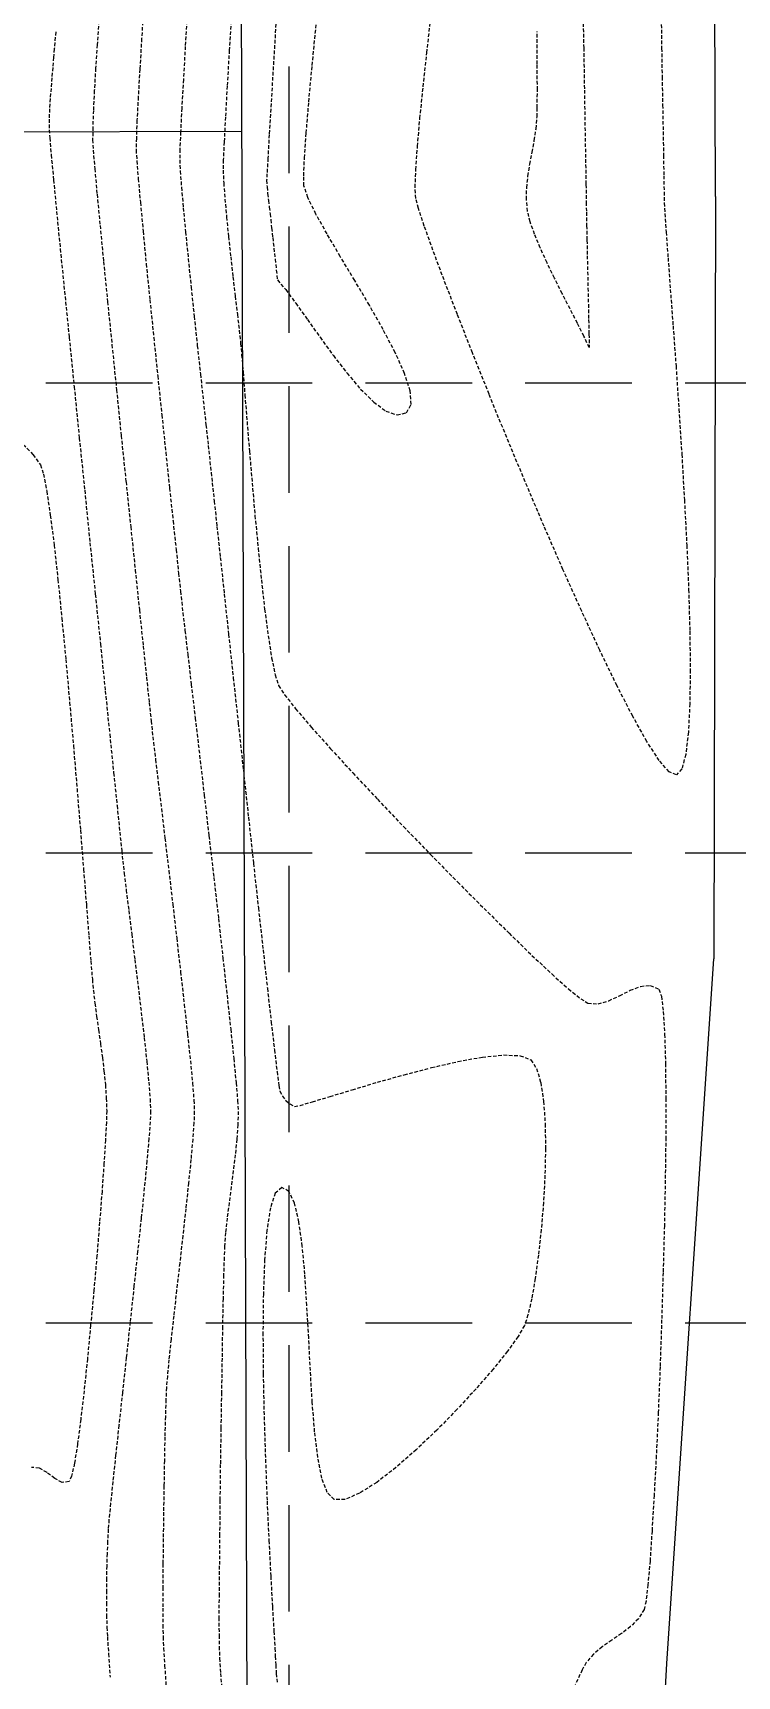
# Model space of a CAD drawing. Header units: inches. Extents: x 7994 to 10114, y 11164 to 12491.
# Drawn here: x 9929.2 to 9978.7, y 11802.5 to 11918.1 of the extents above; entities that cross this region are included whole.
import ezdxf

# ---------------------------------------------------------------- set-up
doc = ezdxf.new("R2010")
doc.units = ezdxf.units.IN
doc.header["$MEASUREMENT"] = 0
doc.linetypes.add('HIDDEN', pattern=[0.375, 0.25, -0.125])
doc.linetypes.add('x4227topo$0$HIDDEN', pattern=[0.375, 0.25, -0.125])
for name, color, linetype in [('CONTOURS', 43, 'x4227topo$0$HIDDEN'), ('GRID', 254, 'HIDDEN'), ('x4227 lots$0$p-row', 5, 'Continuous'), ('x4227topo$0$C-ROAD', 12, 'Continuous')]:
    doc.layers.add(name, color=color, linetype=linetype)

msp = doc.modelspace()

# ---------------------------------------------------------------- linework, layer by layer
at = {"layer": 'CONTOURS', "color": 43}
for p, q in [((9936.95, 11920.05, 1235), (9936.81, 11917.74, 1235)), ((9967.87, 11920.32, 1236), (9967.93, 11917.08, 1236)), ((9933.79, 11919, 1234), (9933.68, 11917.31, 1234)), ((9940.04, 11919.75, 1236), (9939.88, 11917.19, 1236)), ((9943.15, 11919.75, 1237), (9942.98, 11916.93, 1237)), ((9946.26, 11918.77, 1238), (9946.08, 11915.78, 1238)), ((9948.82, 11915.86, 1238), (9949.1, 11918.74, 1238)), ((9956.89, 11916.74, 1237), (9957.17, 11919.25, 1237)), ((9973.39, 11919.11, 1237), (9973.42, 11917.07, 1237)), ((9930.76, 11918.21, 1233), (9930.66, 11917.01, 1233)), ((9936.81, 11917.74, 1235), (9936.68, 11915.58, 1235)), ((9964.66, 11915.95, 1236), (9964.66, 11918.24, 1236)), ((9930.61, 11916.42, 1233), (9930.55, 11915.7, 1233)), ((9930.66, 11917.01, 1233), (9930.61, 11916.42, 1233)), ((9933.68, 11917.31, 1234), (9933.57, 11915.66, 1234)), ((9939.88, 11917.19, 1236), (9939.75, 11914.86, 1236)), ((9942.98, 11916.93, 1237), (9942.83, 11914.4, 1237)), ((9956.63, 11914.35, 1237), (9956.89, 11916.74, 1237)), ((9967.93, 11917.08, 1236), (9967.98, 11914.12, 1236)), ((9973.42, 11917.07, 1237), (9973.45, 11915.04, 1237)), ((9930.55, 11915.7, 1233), (9930.49, 11914.97, 1233)), ((9933.57, 11915.66, 1234), (9933.48, 11914.09, 1234)), ((9936.68, 11915.58, 1235), (9936.57, 11913.64, 1235)), ((9946.08, 11915.78, 1238), (9945.92, 11913.17, 1238)), ((9948.58, 11913.29, 1238), (9948.82, 11915.86, 1238)), ((9964.67, 11914.14, 1236), (9964.66, 11915.95, 1236)), ((9930.43, 11914.24, 1233), (9930.37, 11913.52, 1233)), ((9930.49, 11914.97, 1233), (9930.43, 11914.24, 1233)), ((9933.48, 11914.09, 1234), (9933.41, 11912.69, 1234)), ((9939.75, 11914.86, 1236), (9939.63, 11912.84, 1236)), ((9942.83, 11914.4, 1237), (9942.71, 11912.22, 1237)), ((9956.4, 11912.13, 1237), (9956.63, 11914.35, 1237)), ((9964.66, 11912.88, 1236), (9964.67, 11914.14, 1236)), ((9967.98, 11914.12, 1236), (9968.02, 11911.49, 1236)), ((9973.45, 11915.04, 1237), (9973.49, 11913.06, 1237)), ((9930.37, 11913.52, 1233), (9930.32, 11912.79, 1233)), ((9936.57, 11913.64, 1235), (9936.48, 11912, 1235)), ((9945.92, 11913.17, 1238), (9945.79, 11910.99, 1238)), ((9948.4, 11911.1, 1238), (9948.58, 11913.29, 1238)), ((9973.49, 11913.06, 1237), (9973.52, 11911.2, 1237)), ((9930.32, 11912.79, 1233), (9930.3, 11912.06, 1233)), ((9930.3, 11912.06, 1233), (9930.3, 11911.33, 1233)), ((9933.41, 11912.69, 1234), (9933.37, 11911.51, 1234)), ((9936.48, 11912, 1235), (9936.44, 11910.73, 1235)), ((9939.63, 11912.84, 1236), (9939.55, 11911.17, 1236)), ((9942.71, 11912.22, 1237), (9942.62, 11910.47, 1237)), ((9956.23, 11910.16, 1237), (9956.4, 11912.13, 1237)), ((9964.58, 11911.4, 1236), (9964.65, 11912.24, 1236)), ((9964.65, 11912.24, 1236), (9964.66, 11912.88, 1236)), ((9930.3, 11911.33, 1233), (9930.34, 11910.75, 1233)), ((9930.34, 11910.75, 1233), (9930.44, 11909.55, 1233)), ((9933.37, 11911.51, 1234), (9933.36, 11910.62, 1234)), ((9933.36, 11910.62, 1234), (9933.4, 11909.88, 1234)), ((9936.44, 11910.73, 1235), (9936.42, 11909.91, 1235)), ((9939.55, 11911.17, 1236), (9939.5, 11909.94, 1236)), ((9945.79, 11910.99, 1238), (9945.7, 11909.32, 1238)), ((9948.27, 11909.34, 1238), (9948.4, 11911.1, 1238)), ((9964.45, 11910.57, 1236), (9964.58, 11911.4, 1236)), ((9968.02, 11911.49, 1236), (9968.06, 11909.25, 1236)), ((9973.52, 11911.2, 1237), (9973.55, 11909.52, 1237)), ((9930.44, 11909.55, 1233), (9930.61, 11907.8, 1233)), ((9933.4, 11909.88, 1234), (9933.51, 11908.58, 1234)), ((9936.42, 11909.91, 1235), (9936.47, 11909.14, 1235)), ((9939.5, 11909.94, 1236), (9939.49, 11909.2, 1236)), ((9942.62, 11910.47, 1237), (9942.56, 11909.2, 1237)), ((9956.11, 11908.52, 1237), (9956.23, 11910.16, 1237)), ((9964.14, 11908.9, 1236), (9964.3, 11909.74, 1236)), ((9964.3, 11909.74, 1236), (9964.45, 11910.57, 1236)), ((9973.55, 11909.52, 1237), (9973.57, 11908.09, 1237)), ((9933.51, 11908.58, 1234), (9933.67, 11906.79, 1234)), ((9936.47, 11909.14, 1235), (9936.57, 11907.88, 1235)), ((9939.49, 11909.2, 1236), (9939.53, 11908.42, 1236)), ((9939.53, 11908.42, 1236), (9939.61, 11907.28, 1236)), ((9942.56, 11909.2, 1237), (9942.55, 11908.48, 1237)), ((9942.55, 11908.48, 1237), (9942.59, 11907.57, 1237)), ((9945.7, 11909.32, 1238), (9945.63, 11908.23, 1238)), ((9948.22, 11908.08, 1238), (9948.27, 11909.34, 1238)), ((9956.07, 11907.27, 1237), (9956.11, 11908.52, 1237)), ((9964.01, 11908.07, 1236), (9964.14, 11908.9, 1236)), ((9968.06, 11909.25, 1236), (9968.09, 11907.47, 1236)), ((9930.61, 11907.8, 1233), (9930.82, 11905.58, 1233)), ((9936.57, 11907.88, 1235), (9936.72, 11906.21, 1235)), ((9939.61, 11907.28, 1236), (9939.74, 11905.83, 1236)), ((9942.59, 11907.57, 1237), (9942.67, 11906.45, 1237)), ((9945.63, 11908.23, 1238), (9945.61, 11907.77, 1238)), ((9945.61, 11907.77, 1238), (9945.64, 11907.3, 1238)), ((9945.64, 11907.3, 1238), (9945.68, 11906.83, 1238)), ((9948.24, 11907.38, 1238), (9948.22, 11908.08, 1238)), ((9948.51, 11906.55, 1238), (9948.24, 11907.38, 1238)), ((9956.11, 11906.49, 1237), (9956.07, 11907.27, 1237)), ((9963.9, 11906.42, 1236), (9963.92, 11907.24, 1236)), ((9963.92, 11907.24, 1236), (9964.01, 11908.07, 1236)), ((9968.09, 11907.47, 1236), (9968.11, 11906.21, 1236)), ((9973.57, 11908.09, 1237), (9973.59, 11906.95, 1237)), ((9933.67, 11906.79, 1234), (9933.88, 11904.59, 1234)), ((9936.72, 11906.21, 1235), (9936.91, 11904.18, 1235)), ((9942.67, 11906.45, 1237), (9942.79, 11905.18, 1237)), ((9945.68, 11906.83, 1238), (9945.74, 11906.35, 1238)), ((9945.74, 11906.35, 1238), (9945.8, 11905.88, 1238)), ((9949.08, 11905.39, 1238), (9948.51, 11906.55, 1238)), ((9956.3, 11905.79, 1237), (9956.11, 11906.49, 1237)), ((9963.98, 11905.59, 1236), (9963.9, 11906.42, 1236)), ((9968.11, 11906.21, 1236), (9968.12, 11905.52, 1236)), ((9973.59, 11906.95, 1237), (9973.6, 11906.18, 1237)), ((9973.6, 11906.18, 1237), (9973.64, 11905.43, 1237)), ((9930.82, 11905.58, 1233), (9931.08, 11902.94, 1233)), ((9939.74, 11905.83, 1236), (9939.9, 11904.13, 1236)), ((9942.79, 11905.18, 1237), (9942.92, 11903.81, 1237)), ((9945.8, 11905.88, 1238), (9945.85, 11905.41, 1238)), ((9945.85, 11905.41, 1238), (9945.9, 11904.99, 1238)), ((9945.9, 11904.99, 1238), (9945.96, 11904.42, 1238)), ((9949.86, 11903.99, 1238), (9949.08, 11905.39, 1238)), ((9956.71, 11904.55, 1237), (9956.3, 11905.79, 1237)), ((9964.16, 11904.85, 1236), (9963.98, 11905.59, 1236)), ((9964.47, 11903.98, 1236), (9964.16, 11904.85, 1236)), ((9968.12, 11905.52, 1236), (9968.14, 11904.58, 1236)), ((9973.64, 11905.43, 1237), (9973.73, 11904.12, 1237)), ((9933.88, 11904.59, 1234), (9934.13, 11902.05, 1234)), ((9936.91, 11904.18, 1235), (9937.13, 11901.88, 1235)), ((9939.9, 11904.13, 1236), (9940.09, 11902.25, 1236)), ((9942.92, 11903.81, 1237), (9943.08, 11902.39, 1237)), ((9945.96, 11904.42, 1238), (9946.04, 11903.74, 1238)), ((9946.04, 11903.74, 1238), (9946.12, 11902.99, 1238)), ((9950.79, 11902.41, 1238), (9949.86, 11903.99, 1238)), ((9957.32, 11902.85, 1237), (9956.71, 11904.55, 1237)), ((9964.87, 11903.01, 1236), (9964.47, 11903.98, 1236)), ((9968.14, 11904.58, 1236), (9968.16, 11903.55, 1236)), ((9973.73, 11904.12, 1237), (9973.87, 11902.31, 1237)), ((9931.08, 11902.94, 1233), (9931.38, 11899.96, 1233)), ((9946.12, 11902.99, 1238), (9946.21, 11902.22, 1238)), ((9958.1, 11900.75, 1237), (9957.32, 11902.85, 1237)), ((9965.35, 11901.96, 1236), (9964.87, 11903.01, 1236)), ((9968.16, 11903.55, 1236), (9968.18, 11902.46, 1236)), ((9934.13, 11902.05, 1234), (9934.41, 11899.22, 1234)), ((9937.13, 11901.88, 1235), (9937.39, 11899.36, 1235)), ((9940.09, 11902.25, 1236), (9940.29, 11900.25, 1236)), ((9943.08, 11902.39, 1237), (9943.24, 11900.97, 1237)), ((9946.21, 11902.22, 1238), (9946.29, 11901.45, 1238)), ((9946.29, 11901.45, 1238), (9946.37, 11900.75, 1238)), ((9951.81, 11900.71, 1238), (9950.79, 11902.41, 1238)), ((9965.88, 11900.88, 1236), (9965.35, 11901.96, 1236)), ((9968.18, 11902.46, 1236), (9968.21, 11901.33, 1236)), ((9968.21, 11901.33, 1236), (9968.23, 11900.18, 1236)), ((9973.87, 11902.31, 1237), (9974.03, 11900.09, 1237)), ((9940.29, 11900.25, 1236), (9940.51, 11898.19, 1236)), ((9943.24, 11900.97, 1237), (9943.4, 11899.6, 1237)), ((9946.37, 11900.75, 1238), (9946.95, 11900.07, 1238)), ((9946.37, 11900.75, 1238), (9946.37, 11900.75, 1238)), ((9952.84, 11898.98, 1238), (9951.81, 11900.71, 1238)), ((9959.04, 11898.32, 1237), (9958.1, 11900.75, 1237)), ((9966.42, 11899.79, 1236), (9965.88, 11900.88, 1236)), ((9968.23, 11900.18, 1236), (9968.26, 11899.05, 1236)), ((9931.38, 11899.96, 1233), (9931.71, 11896.71, 1233)), ((9934.41, 11899.22, 1234), (9934.72, 11896.19, 1234)), ((9937.39, 11899.36, 1235), (9937.66, 11896.71, 1235)), ((9943.4, 11899.6, 1237), (9943.55, 11898.33, 1237)), ((9946.95, 11900.07, 1238), (9947.66, 11899.12, 1238)), ((9947.66, 11899.12, 1238), (9948.48, 11897.97, 1238)), ((9966.97, 11898.72, 1236), (9966.42, 11899.79, 1236)), ((9968.26, 11899.05, 1236), (9968.28, 11897.96, 1236)), ((9974.03, 11900.09, 1237), (9974.22, 11897.52, 1237)), ((9940.51, 11898.19, 1236), (9940.73, 11896.12, 1236)), ((9943.55, 11898.33, 1237), (9943.68, 11897.21, 1237)), ((9948.48, 11897.97, 1238), (9949.37, 11896.72, 1238)), ((9953.81, 11897.26, 1238), (9952.84, 11898.98, 1238)), ((9960.1, 11895.62, 1237), (9959.04, 11898.32, 1237)), ((9967.49, 11897.71, 1236), (9966.97, 11898.72, 1236)), ((9968.28, 11897.96, 1236), (9968.3, 11896.93, 1236)), ((9931.71, 11896.71, 1233), (9932.06, 11893.24, 1233)), ((9937.66, 11896.71, 1235), (9937.94, 11893.99, 1235)), ((9943.68, 11897.21, 1237), (9943.78, 11896.3, 1237)), ((9949.37, 11896.72, 1238), (9950.31, 11895.43, 1238)), ((9954.66, 11895.64, 1238), (9953.81, 11897.26, 1238)), ((9967.95, 11896.79, 1236), (9967.49, 11897.71, 1236)), ((9968.32, 11895.99, 1236), (9967.95, 11896.79, 1236)), ((9968.3, 11896.93, 1236), (9968.32, 11895.99, 1236)), ((9974.22, 11897.52, 1237), (9974.43, 11894.69, 1237)), ((9934.72, 11896.19, 1234), (9935.04, 11893.03, 1234)), ((9940.73, 11896.12, 1236), (9940.95, 11894.12, 1236)), ((9943.78, 11896.3, 1237), (9943.85, 11895.49, 1237)), ((9955.32, 11894.17, 1238), (9954.66, 11895.64, 1238)), ((9961.27, 11892.71, 1237), (9960.1, 11895.62, 1237)), ((9968.32, 11895.99, 1236), (9968.32, 11895.99, 1236)), ((9943.85, 11895.49, 1237), (9943.96, 11894.26, 1237)), ((9950.31, 11895.43, 1238), (9951.27, 11894.19, 1238)), ((9974.43, 11894.69, 1237), (9974.63, 11891.65, 1237)), ((9932.06, 11893.24, 1233), (9932.42, 11889.63, 1233)), ((9937.94, 11893.99, 1235), (9938.23, 11891.26, 1235)), ((9940.95, 11894.12, 1236), (9941.15, 11892.25, 1236)), ((9943.96, 11894.26, 1237), (9944.08, 11892.66, 1237)), ((9951.27, 11894.19, 1238), (9952.22, 11893.07, 1238)), ((9955.72, 11892.94, 1238), (9955.32, 11894.17, 1238)), ((9935.04, 11893.03, 1234), (9935.37, 11889.79, 1234)), ((9941.15, 11892.25, 1236), (9941.34, 11890.55, 1236)), ((9944.08, 11892.66, 1237), (9944.23, 11890.78, 1237)), ((9952.22, 11893.07, 1238), (9953.15, 11892.16, 1238)), ((9953.15, 11892.16, 1238), (9954.01, 11891.52, 1238)), ((9955.79, 11891.99, 1238), (9955.72, 11892.94, 1238)), ((9962.51, 11889.67, 1237), (9961.27, 11892.71, 1237)), ((9938.23, 11891.26, 1235), (9938.51, 11888.61, 1235)), ((9954.01, 11891.52, 1238), (9954.79, 11891.25, 1238)), ((9954.79, 11891.25, 1238), (9955.46, 11891.41, 1238)), ((9955.46, 11891.41, 1238), (9955.79, 11891.99, 1238)), ((9974.63, 11891.65, 1237), (9974.84, 11888.48, 1237)), ((9935.37, 11889.79, 1234), (9935.71, 11886.55, 1234)), ((9941.34, 11890.55, 1236), (9941.5, 11889.1, 1236)), ((9944.23, 11890.78, 1237), (9944.4, 11888.69, 1237)), ((9928.48, 11889.18, 1232), (9929.16, 11888.47, 1232)), ((9932.42, 11889.63, 1233), (9932.8, 11885.95, 1233)), ((9938.51, 11888.61, 1235), (9938.77, 11886.1, 1235)), ((9941.5, 11889.1, 1236), (9941.62, 11887.96, 1236)), ((9944.4, 11888.69, 1237), (9944.59, 11886.46, 1237)), ((9963.81, 11886.55, 1237), (9962.51, 11889.67, 1237)), ((9929.16, 11888.47, 1232), (9929.68, 11887.74, 1232)), ((9929.68, 11887.74, 1232), (9929.9, 11887.09, 1232)), ((9941.62, 11887.96, 1236), (9941.7, 11887.19, 1236)), ((9974.84, 11888.48, 1237), (9975.02, 11885.26, 1237)), ((9929.9, 11887.09, 1232), (9930.13, 11885.88, 1232)), ((9935.71, 11886.55, 1234), (9936.04, 11883.38, 1234)), ((9941.7, 11887.19, 1236), (9941.78, 11886.47, 1236)), ((9941.78, 11886.47, 1236), (9941.92, 11885.19, 1236)), ((9944.59, 11886.46, 1237), (9944.79, 11884.16, 1237)), ((9965.14, 11883.43, 1237), (9963.81, 11886.55, 1237)), ((9930.13, 11885.88, 1232), (9930.38, 11884.19, 1232)), ((9932.8, 11885.95, 1233), (9933.17, 11882.26, 1233)), ((9938.77, 11886.1, 1235), (9939.02, 11883.79, 1235)), ((9941.92, 11885.19, 1236), (9942.11, 11883.41, 1236)), ((9975.02, 11885.26, 1237), (9975.19, 11882.07, 1237)), ((9930.38, 11884.19, 1232), (9930.65, 11882.09, 1232)), ((9944.79, 11884.16, 1237), (9945.01, 11881.86, 1237)), ((9936.04, 11883.38, 1234), (9936.36, 11880.35, 1234)), ((9939.02, 11883.79, 1235), (9939.24, 11881.77, 1235)), ((9942.11, 11883.41, 1236), (9942.35, 11881.22, 1236)), ((9966.47, 11880.37, 1237), (9965.14, 11883.43, 1237)), ((9930.65, 11882.09, 1232), (9930.92, 11879.65, 1232)), ((9933.17, 11882.26, 1233), (9933.55, 11878.63, 1233)), ((9939.24, 11881.77, 1235), (9939.41, 11880.1, 1235)), ((9945.01, 11881.86, 1237), (9945.24, 11879.64, 1237)), ((9975.19, 11882.07, 1237), (9975.32, 11878.96, 1237)), ((9942.35, 11881.22, 1236), (9942.62, 11878.66, 1236)), ((9930.92, 11879.65, 1232), (9931.19, 11876.94, 1232)), ((9936.36, 11880.35, 1234), (9936.65, 11877.53, 1234)), ((9939.41, 11880.1, 1235), (9939.55, 11878.84, 1235)), ((9945.24, 11879.64, 1237), (9945.47, 11877.57, 1237)), ((9967.79, 11877.44, 1237), (9966.47, 11880.37, 1237)), ((9933.55, 11878.63, 1233), (9933.91, 11875.13, 1233)), ((9939.55, 11878.84, 1235), (9939.63, 11878.08, 1235)), ((9942.62, 11878.66, 1236), (9942.93, 11875.82, 1236)), ((9975.32, 11878.96, 1237), (9975.4, 11876.02, 1237)), ((9936.65, 11877.53, 1234), (9936.92, 11874.98, 1234)), ((9939.63, 11878.08, 1235), (9939.71, 11877.33, 1235)), ((9939.71, 11877.33, 1235), (9939.86, 11876.07, 1235)), ((9945.47, 11877.57, 1237), (9945.72, 11875.71, 1237)), ((9969.06, 11874.69, 1237), (9967.79, 11877.44, 1237)), ((9931.19, 11876.94, 1232), (9931.47, 11874.04, 1232)), ((9939.86, 11876.07, 1235), (9940.06, 11874.38, 1235)), ((9975.4, 11876.02, 1237), (9975.43, 11873.31, 1237)), ((9933.91, 11875.13, 1233), (9934.25, 11871.82, 1233)), ((9936.92, 11874.98, 1234), (9937.15, 11872.79, 1234)), ((9942.93, 11875.82, 1236), (9943.26, 11872.76, 1236)), ((9945.72, 11875.71, 1237), (9945.96, 11874.15, 1237)), ((9931.47, 11874.04, 1232), (9931.74, 11871.03, 1232)), ((9940.06, 11874.38, 1235), (9940.3, 11872.3, 1235)), ((9945.96, 11874.15, 1237), (9946.21, 11872.96, 1237)), ((9970.27, 11872.2, 1237), (9969.06, 11874.69, 1237)), ((9937.15, 11872.79, 1234), (9937.34, 11871, 1234)), ((9943.26, 11872.76, 1236), (9943.61, 11869.55, 1236)), ((9946.21, 11872.96, 1237), (9946.45, 11872.2, 1237)), ((9975.43, 11873.31, 1237), (9975.4, 11870.92, 1237)), ((9934.25, 11871.82, 1233), (9934.56, 11868.78, 1233)), ((9940.3, 11872.3, 1235), (9940.58, 11869.92, 1235)), ((9946.45, 11872.2, 1237), (9946.87, 11871.56, 1237)), ((9946.87, 11871.56, 1237), (9947.65, 11870.57, 1237)), ((9971.38, 11870.04, 1237), (9970.27, 11872.2, 1237)), ((9931.74, 11871.03, 1232), (9932.01, 11867.97, 1232)), ((9937.34, 11871, 1234), (9937.48, 11869.71, 1234)), ((9947.65, 11870.57, 1237), (9948.75, 11869.28, 1237)), ((9975.4, 11870.92, 1237), (9975.3, 11868.91, 1237)), ((9937.48, 11869.71, 1234), (9937.56, 11868.97, 1234)), ((9937.56, 11868.97, 1234), (9937.64, 11868.2, 1234)), ((9940.58, 11869.92, 1235), (9940.89, 11867.3, 1235)), ((9943.61, 11869.55, 1236), (9943.97, 11866.25, 1236)), ((9948.75, 11869.28, 1237), (9950.11, 11867.76, 1237)), ((9972.38, 11868.26, 1237), (9971.38, 11870.04, 1237)), ((9932.01, 11867.97, 1232), (9932.26, 11864.94, 1232)), ((9934.56, 11868.78, 1233), (9934.84, 11866.06, 1233)), ((9937.64, 11868.2, 1234), (9937.79, 11866.99, 1234)), ((9973.25, 11866.93, 1237), (9972.38, 11868.26, 1237)), ((9975.3, 11868.91, 1237), (9975.11, 11867.35, 1237)), ((9937.79, 11866.99, 1234), (9937.97, 11865.42, 1234)), ((9940.89, 11867.3, 1235), (9941.21, 11864.51, 1235)), ((9950.11, 11867.76, 1237), (9951.68, 11866.05, 1237)), ((9973.94, 11866.13, 1237), (9973.25, 11866.93, 1237)), ((9975.11, 11867.35, 1237), (9974.84, 11866.33, 1237)), ((9934.84, 11866.06, 1233), (9935.08, 11863.75, 1233)), ((9943.97, 11866.25, 1236), (9944.33, 11862.94, 1236)), ((9951.68, 11866.05, 1237), (9953.41, 11864.2, 1237)), ((9974.46, 11865.91, 1237), (9973.94, 11866.13, 1237)), ((9974.84, 11866.33, 1237), (9974.46, 11865.91, 1237)), ((9932.26, 11864.94, 1232), (9932.5, 11862.02, 1232)), ((9937.97, 11865.42, 1234), (9938.2, 11863.55, 1234)), ((9941.21, 11864.51, 1235), (9941.55, 11861.62, 1235)), ((9935.08, 11863.75, 1233), (9935.27, 11861.89, 1233)), ((9938.2, 11863.55, 1234), (9938.45, 11861.45, 1234)), ((9953.41, 11864.2, 1237), (9955.25, 11862.27, 1237)), ((9932.5, 11862.02, 1232), (9932.72, 11859.27, 1232)), ((9944.33, 11862.94, 1236), (9944.68, 11859.68, 1236)), ((9955.25, 11862.27, 1237), (9957.15, 11860.31, 1237)), ((9935.27, 11861.89, 1233), (9935.41, 11860.57, 1233)), ((9938.45, 11861.45, 1234), (9938.72, 11859.18, 1234)), ((9941.55, 11861.62, 1235), (9941.89, 11858.7, 1235)), ((9935.41, 11860.57, 1233), (9935.48, 11859.85, 1233)), ((9935.48, 11859.85, 1233), (9935.58, 11859, 1233)), ((9944.68, 11859.68, 1236), (9945.03, 11856.54, 1236)), ((9957.15, 11860.31, 1237), (9959.06, 11858.37, 1237)), ((9932.72, 11859.27, 1232), (9932.92, 11856.77, 1232)), ((9935.58, 11859, 1233), (9935.72, 11857.81, 1233)), ((9938.72, 11859.18, 1234), (9939, 11856.81, 1234)), ((9941.89, 11858.7, 1235), (9942.22, 11855.8, 1235)), ((9935.72, 11857.81, 1233), (9935.91, 11856.36, 1233)), ((9959.06, 11858.37, 1237), (9960.92, 11856.51, 1237)), ((9932.92, 11856.77, 1232), (9933.09, 11854.59, 1232)), ((9935.91, 11856.36, 1233), (9936.11, 11854.7, 1233)), ((9939, 11856.81, 1234), (9939.28, 11854.41, 1234)), ((9945.03, 11856.54, 1236), (9945.36, 11853.59, 1236)), ((9960.92, 11856.51, 1237), (9962.68, 11854.77, 1237)), ((9942.22, 11855.8, 1235), (9942.53, 11853.02, 1235)), ((9933.09, 11854.59, 1232), (9933.23, 11852.81, 1232)), ((9936.11, 11854.7, 1233), (9936.33, 11852.91, 1233)), ((9939.28, 11854.41, 1234), (9939.55, 11852.04, 1234)), ((9962.68, 11854.77, 1237), (9964.29, 11853.21, 1237)), ((9933.23, 11852.81, 1232), (9933.34, 11851.51, 1232)), ((9936.33, 11852.91, 1233), (9936.56, 11851.06, 1233)), ((9942.53, 11853.02, 1235), (9942.82, 11850.4, 1235)), ((9945.36, 11853.59, 1236), (9945.66, 11850.89, 1236)), ((9964.29, 11853.21, 1237), (9965.7, 11851.89, 1237)), ((9939.55, 11852.04, 1234), (9939.81, 11849.76, 1234)), ((9965.7, 11851.89, 1237), (9966.86, 11850.85, 1237)), ((9933.34, 11851.51, 1232), (9933.41, 11850.74, 1232)), ((9933.41, 11850.74, 1232), (9933.52, 11849.84, 1232)), ((9936.56, 11851.06, 1233), (9936.78, 11849.2, 1233)), ((9945.66, 11850.89, 1236), (9945.93, 11848.52, 1236)), ((9966.86, 11850.85, 1237), (9967.72, 11850.16, 1237)), ((9970.46, 11850.37, 1237), (9971.21, 11850.75, 1237)), ((9971.21, 11850.75, 1237), (9971.94, 11851.03, 1237)), ((9971.94, 11851.03, 1237), (9972.61, 11851.1, 1237)), ((9972.61, 11851.1, 1237), (9973.22, 11850.83, 1237)), ((9973.22, 11850.83, 1237), (9973.4, 11850.34, 1237)), ((9933.52, 11849.84, 1232), (9933.64, 11848.91, 1232)), ((9939.81, 11849.76, 1234), (9940.04, 11847.66, 1234)), ((9942.82, 11850.4, 1235), (9943.08, 11848.01, 1235)), ((9967.72, 11850.16, 1237), (9968.22, 11849.85, 1237)), ((9968.22, 11849.85, 1237), (9968.94, 11849.8, 1237)), ((9968.94, 11849.8, 1237), (9969.69, 11850.01, 1237)), ((9969.69, 11850.01, 1237), (9970.46, 11850.37, 1237)), ((9973.4, 11850.34, 1237), (9973.53, 11849.26, 1237)), ((9933.64, 11848.91, 1232), (9933.78, 11847.96, 1232)), ((9936.78, 11849.2, 1233), (9936.99, 11847.41, 1233)), ((9945.93, 11848.52, 1236), (9946.16, 11846.55, 1236)), ((9973.53, 11849.26, 1237), (9973.63, 11847.65, 1237)), ((9933.78, 11847.96, 1232), (9933.91, 11846.99, 1232)), ((9933.91, 11846.99, 1232), (9934.05, 11846.02, 1232)), ((9936.99, 11847.41, 1233), (9937.17, 11845.75, 1233)), ((9940.04, 11847.66, 1234), (9940.24, 11845.79, 1234)), ((9943.08, 11848.01, 1235), (9943.3, 11845.94, 1235)), ((9973.63, 11847.65, 1237), (9973.69, 11845.59, 1237)), ((9934.05, 11846.02, 1232), (9934.16, 11845.05, 1232)), ((9943.3, 11845.94, 1235), (9943.46, 11844.24, 1235)), ((9946.16, 11846.55, 1236), (9946.34, 11845.03, 1236)), ((9959.08, 11845.74, 1236), (9960.8, 11846.05, 1236)), ((9960.8, 11846.05, 1236), (9962.29, 11846.2, 1236)), ((9962.29, 11846.2, 1236), (9963.45, 11846.15, 1236)), ((9963.45, 11846.15, 1236), (9964.2, 11845.86, 1236)), ((9964.2, 11845.86, 1236), (9964.61, 11845.25, 1236)), ((9934.16, 11845.05, 1232), (9934.26, 11844.1, 1232)), ((9937.17, 11845.75, 1233), (9937.31, 11844.29, 1233)), ((9940.24, 11845.79, 1234), (9940.39, 11844.22, 1234)), ((9946.34, 11845.03, 1236), (9946.47, 11844.04, 1236)), ((9953.41, 11844.28, 1236), (9955.3, 11844.81, 1236)), ((9955.3, 11844.81, 1236), (9957.22, 11845.31, 1236)), ((9957.22, 11845.31, 1236), (9959.08, 11845.74, 1236)), ((9964.61, 11845.25, 1236), (9964.91, 11844.25, 1236)), ((9973.69, 11845.59, 1237), (9973.71, 11843.14, 1237)), ((9934.26, 11844.1, 1232), (9934.32, 11843.16, 1232)), ((9937.31, 11844.29, 1233), (9937.4, 11843.1, 1233)), ((9940.39, 11844.22, 1234), (9940.49, 11843.01, 1234)), ((9943.46, 11844.24, 1235), (9943.57, 11842.98, 1235)), ((9946.47, 11844.04, 1236), (9946.54, 11843.65, 1236)), ((9946.54, 11843.65, 1236), (9946.72, 11843.31, 1236)), ((9950.08, 11843.28, 1236), (9951.64, 11843.75, 1236)), ((9951.64, 11843.75, 1236), (9953.41, 11844.28, 1236)), ((9964.91, 11844.25, 1236), (9965.11, 11842.93, 1236)), ((9934.32, 11843.16, 1232), (9934.35, 11842.26, 1232)), ((9937.4, 11843.1, 1233), (9937.44, 11842.25, 1233)), ((9940.49, 11843.01, 1234), (9940.52, 11842.24, 1234)), ((9943.57, 11842.98, 1235), (9943.61, 11842.23, 1235)), ((9946.72, 11843.31, 1236), (9946.96, 11843, 1236)), ((9946.96, 11843, 1236), (9947.24, 11842.75, 1236)), ((9947.24, 11842.75, 1236), (9947.57, 11842.58, 1236)), ((9947.57, 11842.58, 1236), (9947.96, 11842.65, 1236)), ((9947.96, 11842.65, 1236), (9948.83, 11842.9, 1236)), ((9948.83, 11842.9, 1236), (9950.08, 11843.28, 1236)), ((9965.11, 11842.93, 1236), (9965.22, 11841.35, 1236)), ((9973.71, 11843.14, 1237), (9973.71, 11840.38, 1237)), ((9934.33, 11841.47, 1232), (9934.26, 11840.21, 1232)), ((9934.35, 11842.26, 1232), (9934.33, 11841.47, 1232)), ((9937.41, 11841.5, 1233), (9937.32, 11840.31, 1233)), ((9937.44, 11842.25, 1233), (9937.41, 11841.5, 1233)), ((9940.49, 11841.43, 1234), (9940.41, 11840.28, 1234)), ((9940.52, 11842.24, 1234), (9940.49, 11841.43, 1234)), ((9943.58, 11841.29, 1235), (9943.51, 11840.27, 1235)), ((9943.61, 11842.23, 1235), (9943.58, 11841.29, 1235)), ((9965.22, 11841.35, 1236), (9965.24, 11839.6, 1236)), ((9934.26, 11840.21, 1232), (9934.16, 11838.57, 1232)), ((9937.32, 11840.31, 1233), (9937.18, 11838.74, 1233)), ((9940.41, 11840.28, 1234), (9940.28, 11838.84, 1234)), ((9943.51, 11840.27, 1235), (9943.4, 11839.18, 1235)), ((9973.71, 11840.38, 1237), (9973.67, 11837.37, 1237)), ((9943.4, 11839.18, 1235), (9943.26, 11838.06, 1235)), ((9965.24, 11839.6, 1236), (9965.2, 11837.73, 1236)), ((9934.16, 11838.57, 1232), (9934.02, 11836.61, 1232)), ((9937.18, 11838.74, 1233), (9937, 11836.85, 1233)), ((9940.28, 11838.84, 1234), (9940.11, 11837.19, 1234)), ((9943.26, 11838.06, 1235), (9943.12, 11836.92, 1235)), ((9965.2, 11837.73, 1236), (9965.1, 11835.81, 1236)), ((9934.02, 11836.61, 1232), (9933.85, 11834.42, 1232)), ((9937, 11836.85, 1233), (9936.78, 11834.71, 1233)), ((9940.11, 11837.19, 1234), (9939.92, 11835.38, 1234)), ((9943.12, 11836.92, 1235), (9942.97, 11835.8, 1235)), ((9946.67, 11836.87, 1236), (9946.22, 11836.47, 1236)), ((9947.17, 11836.6, 1236), (9946.67, 11836.87, 1236)), ((9947.58, 11835.76, 1236), (9947.17, 11836.6, 1236)), ((9973.67, 11837.37, 1237), (9973.61, 11834.18, 1237)), ((9942.97, 11835.8, 1235), (9942.83, 11834.72, 1235)), ((9945.88, 11835.44, 1236), (9945.63, 11833.85, 1236)), ((9946.22, 11836.47, 1236), (9945.88, 11835.44, 1236)), ((9947.88, 11834.45, 1236), (9947.58, 11835.76, 1236)), ((9965.1, 11835.81, 1236), (9964.94, 11833.91, 1236)), ((9933.85, 11834.42, 1232), (9933.66, 11832.07, 1232)), ((9936.78, 11834.71, 1233), (9936.53, 11832.37, 1233)), ((9939.92, 11835.38, 1234), (9939.71, 11833.48, 1234)), ((9942.83, 11834.72, 1235), (9942.72, 11833.69, 1235)), ((9948.12, 11832.75, 1236), (9947.88, 11834.45, 1236)), ((9939.71, 11833.48, 1234), (9939.49, 11831.55, 1234)), ((9942.72, 11833.69, 1235), (9942.65, 11832.75, 1235)), ((9945.63, 11833.85, 1236), (9945.47, 11831.79, 1236)), ((9964.94, 11833.91, 1236), (9964.74, 11832.11, 1236)), ((9973.61, 11834.18, 1237), (9973.52, 11830.89, 1237)), ((9933.66, 11832.07, 1232), (9933.45, 11829.63, 1232)), ((9936.53, 11832.37, 1233), (9936.27, 11829.92, 1233)), ((9942.62, 11831.96, 1235), (9942.58, 11830.71, 1235)), ((9942.65, 11832.75, 1235), (9942.62, 11831.96, 1235)), ((9948.3, 11830.77, 1236), (9948.12, 11832.75, 1236)), ((9964.74, 11832.11, 1236), (9964.52, 11830.46, 1236)), ((9939.49, 11831.55, 1234), (9939.27, 11829.64, 1234)), ((9945.47, 11831.79, 1236), (9945.38, 11829.37, 1236)), ((9948.44, 11828.58, 1236), (9948.3, 11830.77, 1236)), ((9973.52, 11830.89, 1237), (9973.42, 11827.55, 1237)), ((9933.45, 11829.63, 1232), (9933.22, 11827.18, 1232)), ((9936.27, 11829.92, 1233), (9936, 11827.4, 1233)), ((9939.27, 11829.64, 1234), (9939.07, 11827.83, 1234)), ((9942.58, 11830.71, 1235), (9942.54, 11829.05, 1235)), ((9964.52, 11830.46, 1236), (9964.27, 11829.04, 1236)), ((9942.54, 11829.05, 1235), (9942.5, 11827.08, 1235)), ((9945.38, 11829.37, 1236), (9945.35, 11826.66, 1236)), ((9948.57, 11826.29, 1236), (9948.44, 11828.58, 1236)), ((9964.27, 11829.04, 1236), (9964.01, 11827.91, 1236)), ((9936, 11827.4, 1233), (9935.73, 11824.89, 1233)), ((9939.07, 11827.83, 1234), (9938.88, 11826.18, 1234)), ((9964.01, 11827.91, 1236), (9963.76, 11827.15, 1236)), ((9973.42, 11827.55, 1237), (9973.31, 11824.25, 1237)), ((9933.22, 11827.18, 1232), (9932.99, 11824.8, 1232)), ((9938.88, 11826.18, 1234), (9938.73, 11824.75, 1234)), ((9942.5, 11827.08, 1235), (9942.47, 11824.85, 1235)), ((9945.35, 11826.66, 1236), (9945.37, 11823.75, 1236)), ((9948.69, 11823.98, 1236), (9948.57, 11826.29, 1236)), ((9963.31, 11826.38, 1236), (9962.56, 11825.34, 1236)), ((9963.76, 11827.15, 1236), (9963.31, 11826.38, 1236)), ((9962.56, 11825.34, 1236), (9961.55, 11824.09, 1236)), ((9932.99, 11824.8, 1232), (9932.76, 11822.56, 1232)), ((9935.73, 11824.89, 1233), (9935.46, 11822.44, 1233)), ((9938.73, 11824.75, 1234), (9938.62, 11823.6, 1234)), ((9942.47, 11824.85, 1235), (9942.43, 11822.44, 1235)), ((9948.82, 11821.75, 1236), (9948.69, 11823.98, 1236)), ((9961.55, 11824.09, 1236), (9960.35, 11822.7, 1236)), ((9973.31, 11824.25, 1237), (9973.18, 11821.04, 1237)), ((9938.55, 11822.79, 1234), (9938.52, 11821.94, 1234)), ((9938.62, 11823.6, 1234), (9938.55, 11822.79, 1234)), ((9945.37, 11823.75, 1236), (9945.43, 11820.75, 1236)), ((9960.35, 11822.7, 1236), (9959.01, 11821.25, 1236)), ((9932.76, 11822.56, 1232), (9932.52, 11820.54, 1232)), ((9935.46, 11822.44, 1233), (9935.21, 11820.13, 1233)), ((9938.52, 11821.94, 1234), (9938.48, 11820.75, 1234)), ((9942.43, 11822.44, 1235), (9942.39, 11819.93, 1235)), ((9948.99, 11819.68, 1236), (9948.82, 11821.75, 1236)), ((9932.52, 11820.54, 1232), (9932.3, 11818.82, 1232)), ((9938.48, 11820.75, 1234), (9938.44, 11819.3, 1234)), ((9945.43, 11820.75, 1236), (9945.53, 11817.73, 1236)), ((9959.01, 11821.25, 1236), (9957.59, 11819.79, 1236)), ((9973.18, 11821.04, 1237), (9973.04, 11818, 1237)), ((9935.21, 11820.13, 1233), (9934.98, 11818.02, 1233)), ((9938.44, 11819.3, 1234), (9938.41, 11817.65, 1234)), ((9942.39, 11819.93, 1235), (9942.35, 11817.38, 1235)), ((9949.21, 11817.87, 1236), (9948.99, 11819.68, 1236)), ((9957.59, 11819.79, 1236), (9956.14, 11818.41, 1236)), ((9932.3, 11818.82, 1232), (9932.08, 11817.46, 1232)), ((9956.14, 11818.41, 1236), (9954.71, 11817.16, 1236)), ((9929.6, 11817.12, 1232), (9929.05, 11817.17, 1232)), ((9930.15, 11816.8, 1232), (9929.6, 11817.12, 1232)), ((9932.08, 11817.46, 1232), (9931.88, 11816.56, 1232)), ((9934.98, 11818.02, 1233), (9934.78, 11816.17, 1233)), ((9938.41, 11817.65, 1234), (9938.38, 11815.86, 1234)), ((9942.35, 11817.38, 1235), (9942.32, 11814.86, 1235)), ((9945.53, 11817.73, 1236), (9945.64, 11814.79, 1236)), ((9949.5, 11816.41, 1236), (9949.21, 11817.87, 1236)), ((9954.71, 11817.16, 1236), (9953.36, 11816.11, 1236)), ((9973.04, 11818, 1237), (9972.89, 11815.2, 1237)), ((9930.69, 11816.39, 1232), (9930.15, 11816.8, 1232)), ((9931.21, 11816.11, 1232), (9930.69, 11816.39, 1232)), ((9931.71, 11816.17, 1232), (9931.21, 11816.11, 1232)), ((9931.88, 11816.56, 1232), (9931.71, 11816.17, 1232)), ((9934.78, 11816.17, 1233), (9934.63, 11814.64, 1233)), ((9938.38, 11815.86, 1234), (9938.35, 11814.01, 1234)), ((9949.88, 11815.39, 1236), (9949.5, 11816.41, 1236)), ((9953.36, 11816.11, 1236), (9952.15, 11815.35, 1236)), ((9934.63, 11814.64, 1233), (9934.51, 11813.5, 1233)), ((9942.32, 11814.86, 1235), (9942.3, 11812.45, 1235)), ((9945.64, 11814.79, 1236), (9945.77, 11812.02, 1236)), ((9950.36, 11814.91, 1236), (9949.88, 11815.39, 1236)), ((9951.14, 11814.92, 1236), (9950.36, 11814.91, 1236)), ((9952.15, 11815.35, 1236), (9951.14, 11814.92, 1236)), ((9972.89, 11815.2, 1237), (9972.74, 11812.7, 1237)), ((9934.51, 11813.5, 1233), (9934.46, 11812.82, 1233)), ((9938.35, 11814.01, 1234), (9938.33, 11812.16, 1234)), ((9934.46, 11812.82, 1233), (9934.41, 11811.96, 1233)), ((9942.3, 11812.45, 1235), (9942.28, 11810.23, 1235)), ((9972.74, 11812.7, 1237), (9972.6, 11810.58, 1237)), ((9934.41, 11811.96, 1233), (9934.38, 11811.1, 1233)), ((9938.33, 11812.16, 1234), (9938.31, 11810.37, 1234)), ((9945.77, 11812.02, 1236), (9945.9, 11809.51, 1236)), ((9934.35, 11810.23, 1233), (9934.34, 11809.37, 1233)), ((9934.38, 11811.1, 1233), (9934.35, 11810.23, 1233)), ((9938.31, 11810.37, 1234), (9938.3, 11808.72, 1234)), ((9942.28, 11810.23, 1235), (9942.26, 11808.25, 1235)), ((9972.6, 11810.58, 1237), (9972.45, 11808.91, 1237)), ((9934.34, 11809.37, 1233), (9934.33, 11808.5, 1233)), ((9945.9, 11809.51, 1236), (9946.02, 11807.35, 1236)), ((9972.45, 11808.91, 1237), (9972.32, 11807.75, 1237)), ((9934.33, 11808.5, 1233), (9934.33, 11807.64, 1233)), ((9934.33, 11807.64, 1233), (9934.34, 11806.77, 1233)), ((9938.3, 11808.72, 1234), (9938.3, 11807.27, 1234)), ((9942.26, 11808.25, 1235), (9942.25, 11806.6, 1235)), ((9972.32, 11807.75, 1237), (9972.19, 11807.17, 1237)), ((9934.34, 11806.77, 1233), (9934.36, 11805.91, 1233)), ((9938.3, 11807.27, 1234), (9938.3, 11806.08, 1234)), ((9942.25, 11806.6, 1235), (9942.26, 11805.34, 1235)), ((9946.02, 11807.35, 1236), (9946.12, 11805.63, 1236)), ((9971.78, 11806.51, 1237), (9971.23, 11805.96, 1237)), ((9972.19, 11807.17, 1237), (9971.78, 11806.51, 1237)), ((9934.36, 11805.91, 1233), (9934.4, 11805.24, 1233)), ((9938.3, 11806.08, 1234), (9938.32, 11805.23, 1234)), ((9942.26, 11805.34, 1235), (9942.27, 11804.55, 1235)), ((9946.12, 11805.63, 1236), (9946.19, 11804.44, 1236)), ((9970.59, 11805.47, 1237), (9969.91, 11805.01, 1237)), ((9971.23, 11805.96, 1237), (9970.59, 11805.47, 1237)), ((9934.4, 11805.24, 1233), (9934.48, 11804.05, 1233)), ((9938.32, 11805.23, 1234), (9938.35, 11804.45, 1234)), ((9938.35, 11804.45, 1234), (9938.43, 11803.23, 1234)), ((9942.27, 11804.55, 1235), (9942.3, 11803.74, 1235)), ((9946.19, 11804.44, 1236), (9946.22, 11803.87, 1236)), ((9969.24, 11804.54, 1237), (9968.62, 11804.03, 1237)), ((9969.91, 11805.01, 1237), (9969.24, 11804.54, 1237)), ((9934.48, 11804.05, 1233), (9934.59, 11802.41, 1233)), ((9938.43, 11803.23, 1234), (9938.54, 11801.63, 1234)), ((9942.3, 11803.74, 1235), (9942.37, 11802.67, 1235)), ((9946.22, 11803.87, 1236), (9946.25, 11803.26, 1236)), ((9946.25, 11803.26, 1236), (9946.29, 11802.65, 1236)), ((9968.1, 11803.43, 1237), (9967.83, 11802.92, 1237)), ((9968.62, 11804.03, 1237), (9968.1, 11803.43, 1237)), ((9942.37, 11802.67, 1235), (9942.46, 11801.39, 1235)), ((9946.29, 11802.65, 1236), (9946.35, 11802.05, 1236)), ((9967.83, 11802.92, 1237), (9967.34, 11801.89, 1237))]:
    msp.add_line(p, q, dxfattribs=at)
at = {"layer": 'GRID', "color": 253, "linetype": 'HIDDEN', "ltscale": 30}
for p, q in [((9947.17, 12455.77), (9947.17, 11298)), ((8028.82, 11893.5), (10079.47, 11893.5)), ((8028.82, 11860.42), (10079.47, 11860.42)), ((8028.82, 11827.35), (10079.47, 11827.35))]:
    msp.add_line(p, q, dxfattribs=at)
at = {"layer": 'x4227 lots$0$p-row', "color": 7}
for p, q in [((9942.4, 12364.35), (9944.58, 11685.48)), ((9755.56, 11910.62), (9943.86, 11911.23))]:
    msp.add_line(p, q, dxfattribs=at)
at = {"layer": 'x4227topo$0$C-ROAD', "color": 7}
for p, q in [((9977.22, 11906.62), (9975.12, 12418.77)), ((9977.22, 11906.62), (9977.09, 11852.97)), ((9973.79, 11803.37), (9977.09, 11852.97)), ((9970.64, 11747.35), (9973.79, 11803.37))]:
    msp.add_line(p, q, dxfattribs=at)

doc.saveas('drawing.dxf')
